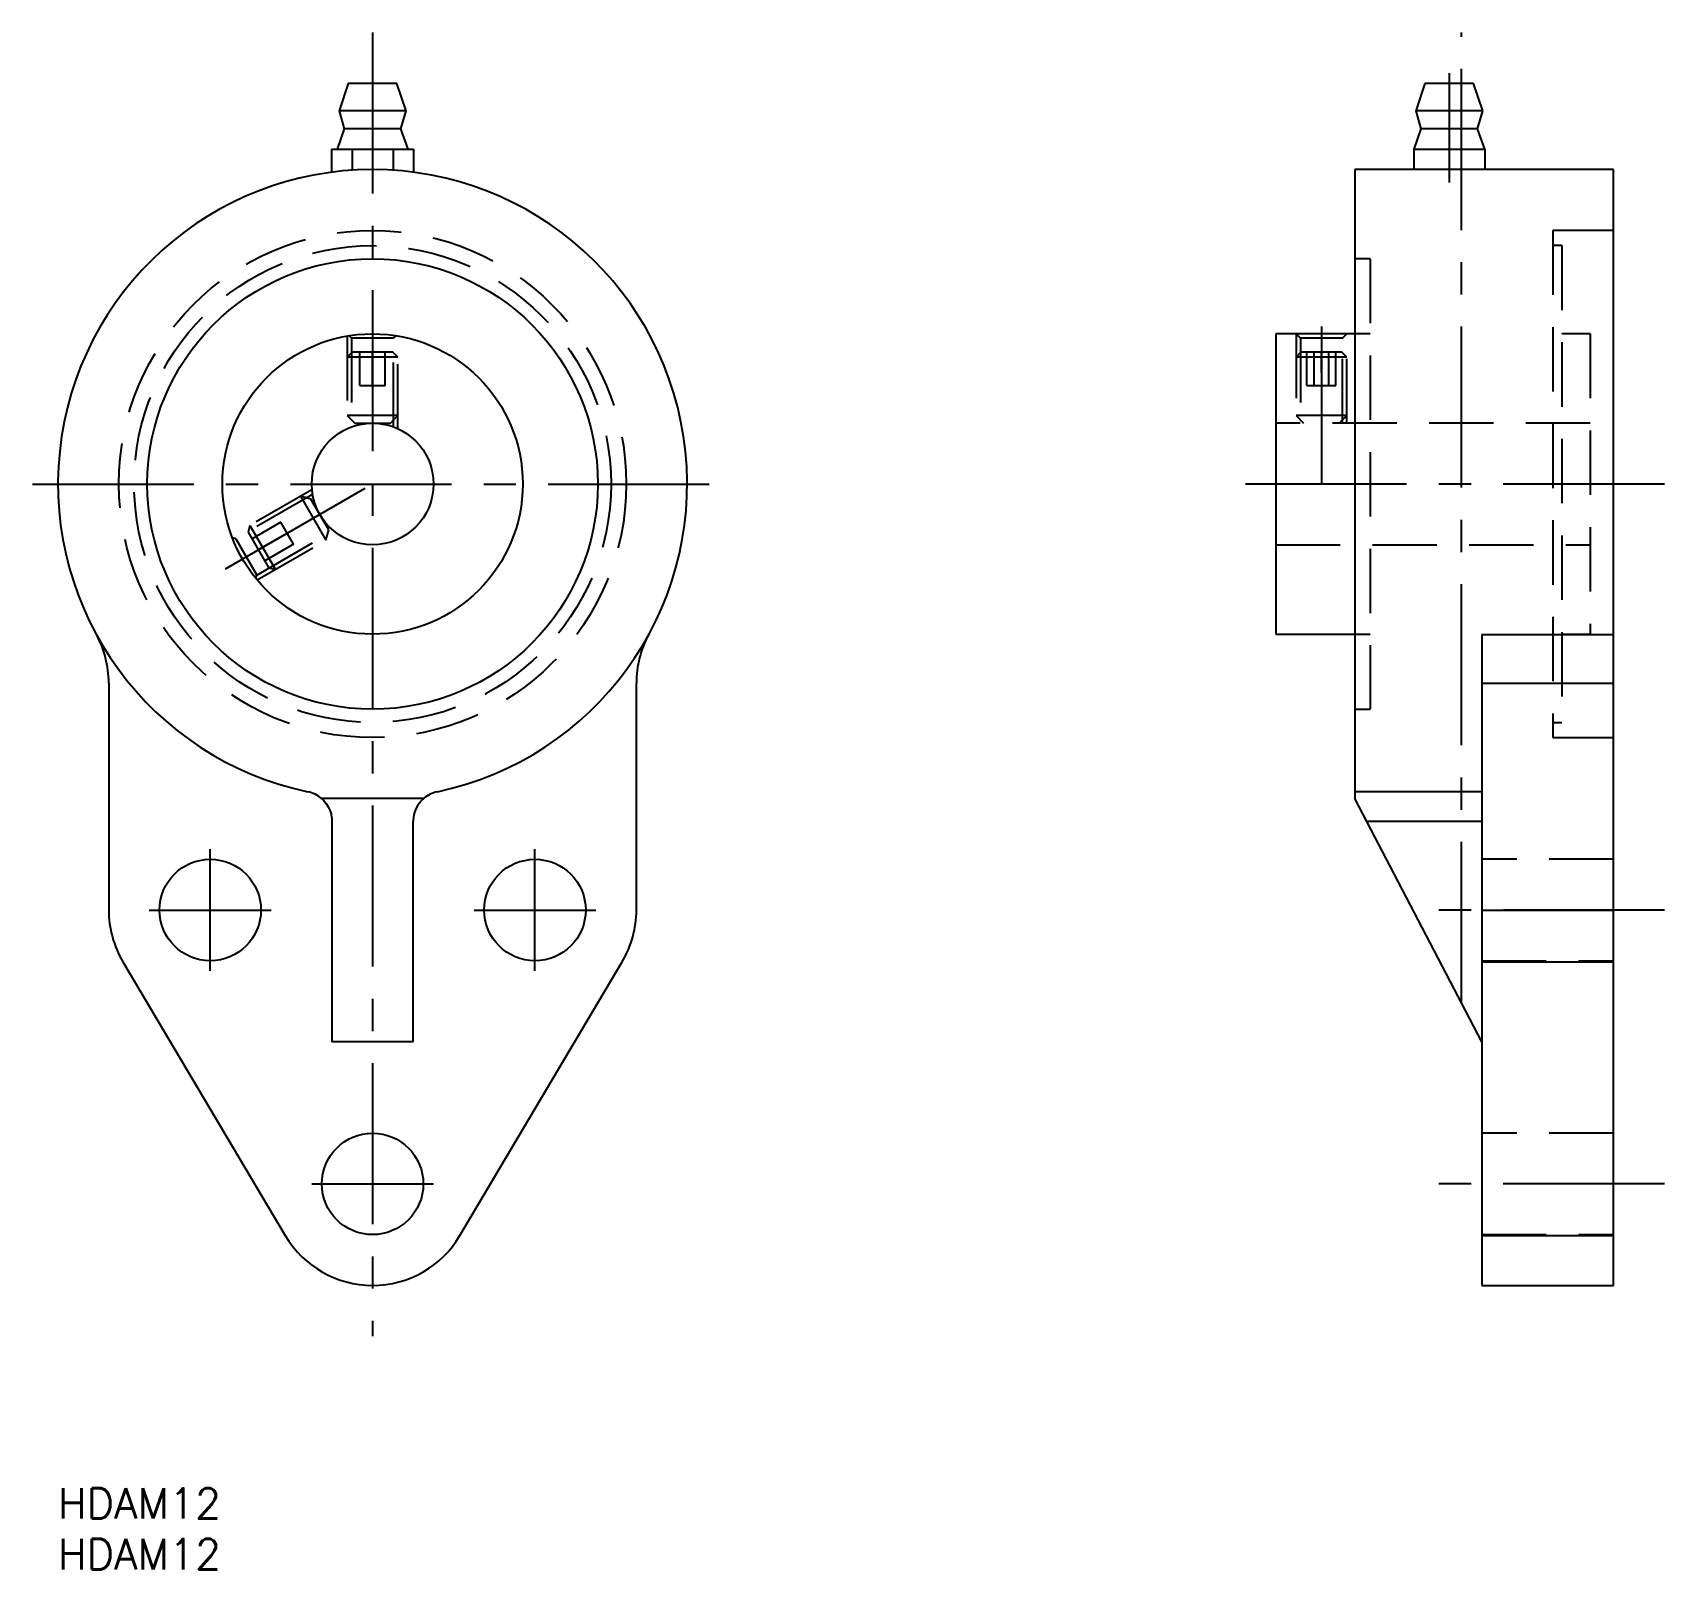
# Model space of a CAD drawing. Extents: x -2 to 158, y -8 to 143.
import ezdxf

# ---------------------------------------------------------------- set-up
doc = ezdxf.new("R2010")
doc.units = 0
doc.header["$LTSCALE"] = 0.5
doc.linetypes.add('CENTER', pattern=[50.8, 31.75, -6.35, 6.35, -6.35])
doc.linetypes.add('DASHED', pattern=[19.05, 12.7, -6.35])
for name, color, linetype in [('MSM_CENTER', 1, 'CENTER'), ('MSM_CONTINUOUS', 7, 'CONTINUOUS'), ('MSM_DASHED', 4, 'DASHED'), ('MSM_NARROW', 5, 'CONTINUOUS'), ('MSM_PART_NUMBER', 7, 'CONTINUOUS')]:
    doc.layers.add(name, color=color, linetype=linetype)
doc.styles.get("Standard").update_dxf_attribs({"font": 'txt.shx', "height": 3, "bigfont": 'bigfont.shx'})

msp = doc.modelspace()

# ---------------------------------------------------------------- linework, layer by layer
at = {"layer": 'MSM_CENTER'}
for p, q in [((31, 143.5), (31, 15)), ((138.3, 47.84), (138.3, 143.5)), ((137.1, 139.5), (137.1, 128.74)), ((124.5, 114.54), (124.5, 99)), ((-2.5, 99), (64.5, 99)), ((16.52, 90.64), (31, 99)), ((158.3, 99), (115, 99)), ((15, 51), (15, 63)), ((47, 51), (47, 63)), ((9, 57), (21, 57)), ((41, 57), (53, 57)), ((158.3, 57), (134.4, 57)), ((25, 30), (37, 30)), ((158.3, 30), (134.4, 30))]:
    msp.add_line(p, q, dxfattribs=at)
at = {"layer": 'MSM_CONTINUOUS'}
for p, q in [((28.6, 138.5), (27.7, 135.8)), ((33.4, 138.5), (28.6, 138.5)), ((34.3, 135.8), (33.4, 138.5)), ((134.7, 138.5), (133.8, 135.8)), ((139.5, 138.5), (134.7, 138.5)), ((140.4, 135.8), (139.5, 138.5)), ((27.7, 135.8), (28.2, 134)), ((34.3, 135.8), (27.7, 135.8)), ((33.8, 134), (34.3, 135.8)), ((133.8, 135.8), (134.3, 134)), ((140.4, 135.8), (133.8, 135.8)), ((139.9, 134), (140.4, 135.8)), ((28.2, 134), (27.5, 132)), ((33.8, 134), (28.2, 134)), ((34.5, 132), (33.8, 134)), ((134.3, 134), (133.6, 132)), ((139.9, 134), (134.3, 134)), ((140.6, 132), (139.9, 134)), ((26.96, 132), (35.04, 132)), ((26.96, 132), (26.96, 129.74)), ((28.98, 132), (28.98, 129.93)), ((33.02, 132), (33.02, 129.93)), ((35.04, 132), (35.04, 129.74)), ((133.6, 132), (140.6, 132)), ((133.6, 132), (133.6, 130)), ((137.1, 132), (137.1, 130)), ((140.6, 132), (140.6, 130)), ((127.8, 130), (127.8, 68)), ((153.3, 130), (127.8, 130)), ((153.3, 20), (153.3, 130)), ((127.8, 113.8), (120, 113.8)), ((120, 113.8), (120, 84.2)), ((120, 84.2), (127.8, 84.2)), ((140.3, 84.16), (140.3, 20)), ((5, 79.38), (5, 57)), ((57, 57), (57, 79.38)), ((36.04, 68), (25.96, 68)), ((25.96, 68), (26.15, 67.82)), ((26.15, 67.82), (26.4, 67.52)), ((35.62, 67.55), (35.47, 67.34)), ((35.7, 67.66), (35.62, 67.55)), ((36.04, 68), (35.7, 67.66)), ((140.3, 44), (127.8, 68)), ((26.4, 67.52), (26.62, 67.19)), ((26.62, 67.19), (26.78, 66.84)), ((26.78, 66.84), (26.87, 66.59)), ((26.87, 66.59), (26.91, 66.47)), ((26.91, 66.47), (26.93, 66.34)), ((26.93, 66.34), (26.98, 66.08)), ((26.98, 66.08), (26.99, 65.95)), ((26.99, 65.95), (27, 65.73)), ((35.03, 66.12), (35.01, 65.86)), ((35.07, 66.38), (35.03, 66.12)), ((35.14, 66.63), (35.07, 66.38)), ((35.23, 66.88), (35.14, 66.63)), ((35.34, 67.11), (35.23, 66.88)), ((35.47, 67.34), (35.34, 67.11)), ((27, 65.73), (27, 44)), ((35.01, 65.86), (35, 65.73)), ((35, 44), (35, 65.73)), ((6.4, 51.9), (22.4, 24.9)), ((39.6, 24.9), (55.6, 51.9)), ((35, 44), (27, 44)), ((140.3, 20), (153.3, 20))]:
    msp.add_line(p, q, dxfattribs=at)
for centre, radius in [((31, 99), 22.2), ((31, 99), 14.8), ((31, 99), 6), ((15, 57), 5), ((47, 57), 5), ((31, 30), 5)]:
    msp.add_circle(centre, radius, dxfattribs=at)
for centre, radius, start, end in [((31, 99), 31, 281.8812, 258.1188), ((-5, 79.38), 10, 360, 28.5921), ((67, 79.38), 10, 151.4079, 180), ((24, 65.73), 3, 49.2183, 78.1188), ((38, 65.73), 3, 101.8812, 130.7817), ((15, 57), 10, 180, 210.6507), ((47, 57), 10, 329.3493, 360), ((31, 30), 10, 210.6507, 329.3493)]:
    msp.add_arc(centre, radius, start, end, dxfattribs=at)
at = {"layer": 'MSM_DASHED'}
for p, q in [((153.3, 124), (147.3, 124)), ((147.3, 124), (147.3, 74)), ((148.2, 122.5), (147.3, 122.5)), ((148.2, 122.5), (148.2, 75.5)), ((129.3, 121.2), (127.8, 121.2)), ((129.3, 121.2), (129.3, 76.8)), ((28.5, 113.59), (28.5, 104.45)), ((28.69, 113.61), (28.93, 113.37)), ((28.93, 113.37), (28.93, 104.64)), ((33.07, 113.37), (28.93, 113.37)), ((33.07, 113.37), (33.31, 113.61)), ((33.07, 104.64), (33.07, 113.37)), ((33.5, 104.45), (33.5, 113.59)), ((122, 113.8), (122, 105)), ((122, 113.8), (122.43, 113.37)), ((122.43, 113.37), (122.43, 105)), ((126.57, 113.37), (122.43, 113.37)), ((126.57, 113.37), (127, 113.8)), ((126.57, 105), (126.57, 113.37)), ((127, 105), (127, 113.8)), ((129.3, 113.8), (127.8, 113.8)), ((151, 113.8), (148.2, 113.8)), ((151, 113.8), (151, 84.2)), ((28.99, 112), (28.5, 111.51)), ((33.5, 111.51), (28.5, 111.51)), ((33.01, 112), (28.99, 112)), ((29.75, 108.7), (29.75, 112)), ((31, 108.7), (31, 112)), ((32.25, 108.7), (32.25, 112)), ((33.5, 111.51), (33.01, 112)), ((122.49, 112), (122, 111.51)), ((127, 111.51), (122, 111.51)), ((126.51, 112), (122.49, 112)), ((123.06, 108.7), (123.06, 112)), ((123.78, 108.7), (123.78, 112)), ((124.5, 110), (124.5, 112)), ((125.22, 108.7), (125.22, 112)), ((125.94, 108.7), (125.94, 112)), ((127, 111.51), (126.51, 112)), ((29.75, 108.7), (32.25, 108.7)), ((123.06, 108.7), (125.94, 108.7)), ((33.5, 105.75), (28.5, 105.75)), ((28.5, 105.75), (29.25, 105)), ((29.25, 105), (32.75, 105)), ((32.75, 105), (33.5, 105.75)), ((151, 105), (120, 105)), ((122, 105.75), (122.75, 105)), ((127, 105.75), (122, 105.75)), ((126.25, 105), (127, 105.75)), ((25.03, 98.44), (17.12, 93.87)), ((25.09, 97.97), (17.52, 93.61)), ((23.9, 97.79), (26.4, 93.46)), ((24.93, 97.52), (23.9, 97.79)), ((26.68, 94.48), (24.93, 97.52)), ((18.92, 94.91), (18.74, 94.24)), ((18.92, 94.91), (21.42, 90.58)), ((21.97, 95.23), (19.12, 93.58)), ((23.22, 93.07), (21.97, 95.23)), ((17.52, 93.61), (17.19, 93.7)), ((17.52, 93.61), (19.59, 90.03)), ((18.74, 94.24), (20.75, 90.76)), ((19.59, 90.03), (27.15, 94.39)), ((19.62, 89.54), (27.53, 94.11)), ((22.6, 94.15), (19.74, 92.5)), ((26.4, 93.46), (26.68, 94.48)), ((23.22, 93.07), (20.37, 91.42)), ((120, 93), (151, 93)), ((20.75, 90.76), (21.42, 90.58)), ((19.5, 89.69), (19.59, 90.03)), ((127.8, 84.2), (129.3, 84.2)), ((148.2, 84.2), (151, 84.2)), ((127.8, 76.8), (129.3, 76.8)), ((147.3, 75.5), (148.2, 75.5)), ((147.3, 74), (153.3, 74)), ((153.3, 62), (140.3, 62)), ((140.3, 52), (153.3, 52)), ((153.3, 35), (140.3, 35)), ((140.3, 25), (153.3, 25))]:
    msp.add_line(p, q, dxfattribs=at)
for radius in [25, 23.5]:
    msp.add_circle((31, 99), radius, dxfattribs=at)
at = {"layer": 'MSM_NARROW'}
for p, q in [((140.3, 84.16), (153.3, 84.16)), ((140.3, 79.38), (153.3, 79.38)), ((140.3, 68.66), (127.8, 68.66)), ((140.3, 65.73), (128.98, 65.73)), ((140.3, 57), (153.3, 57)), ((140.3, 51.9), (153.3, 51.9)), ((140.3, 24.9), (153.3, 24.9))]:
    msp.add_line(p, q, dxfattribs=at)

# ---------------------------------------------------------------- texts
at = {"layer": 'MSM_PART_NUMBER'}
for p in [(0, -3), (0, -8)]:
    msp.add_text('HDAM12', height=3, dxfattribs=at).set_placement(p)

doc.saveas('drawing.dxf')
